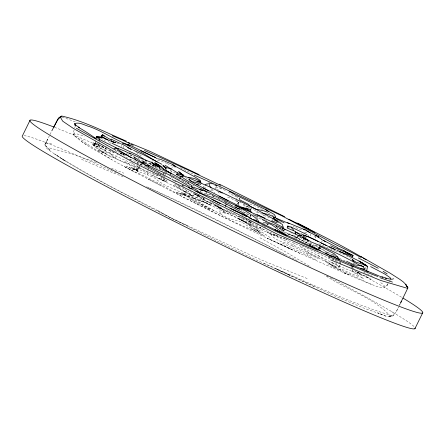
<?xml version="1.0" encoding="UTF-8"?>
<svg xmlns="http://www.w3.org/2000/svg" width="445" height="445" viewBox="0 0 445 445"><rect width="100%" height="100%" fill="white"/><g stroke="black" fill="none" stroke-linecap="round" stroke-linejoin="round"><path stroke-width="0.33" stroke-dasharray="2.23 1.67" d="M246.035 208.722L246.063 206.146L243.498 204.839L244.761 207.103M188.619 190.977L188.58 192.084L184.286 188.686M139.619 166.775L137.794 170.947L136.326 169.773L131.158 167.12L137.794 170.947L137.444 164.194M137.472 163.599L137.522 162.414L135.347 160.795M148.196 168.75L148.252 167.504M250.869 210.819L250.997 208.254L246.063 206.146L247.848 206.269M148.118 169.907L147.684 174.907L153.875 177.483L159.749 182.038L166.03 185.654L186.043 194.476L190.076 195.683M163.148 174.635L163.293 172.905M365.584 269.514L365.846 266.855M123.554 145.604L123.365 147.545L121.646 146.466L121.496 145.226M220.108 206.958L219.73 210.173L220.269 213.906L221.154 214.518L227.807 218.133L241.941 222.233L257.243 232.34L264.569 235.878L251.837 228.975L250.023 225.226L249.851 223.635L251.653 220.737M319.193 248.538L319.382 247.403M319.071 248.811L319.577 246.269M165.301 174.885L165.579 173.544M250.123 216.481L250.374 215.33M330.463 264.708L338.567 267.122L339.513 264.87M322.308 241.596L321.346 241.023M339.958 265.081L339.407 267.006L340.859 270.221L339.335 269.987L331.208 266.182M74.76 127.843L75.233 126.213M263.101 215.942L263.473 214.662M250.179 216.431L250.552 215.191M357.752 273.992L358.253 272.329M74.109 130.018L73.609 131.648L73.859 134.518L76.696 133.845L84.606 136.164M340.141 264.441L340.686 262.728M352.551 269.036L353.007 271.928L363.526 278.826L361.774 277.491L361.184 275.093L361.568 273.925M180.053 186.099L179.619 187.406L183.752 188.263L182.061 187.317M317.841 255.386L325.779 261.087L335.869 267.039L281.318 238.787L267.206 232.262L275.322 235.783L254.657 226.9L238.865 218.64L250.274 225.626L248.004 223.74C251.308 227.896 256.565 228.975 260.18 232.702L257.522 230.56L256.459 227.306L257.054 225.515M148.357 172.838L133.094 163.888L107.64 152.346L102.122 149.014L98.401 145.637L99.419 142.584M319.154 248.827L319.566 247.581M165.924 172.543L166.269 171.542M237.941 204.121L238.553 202.353L231.339 198.498L226.755 196.879M94.724 143.462L93.088 142.895L102.573 146.628L98.44 144.553L93.088 142.895L94.663 143.624L95.692 142.606M235.672 208.833L236.206 207.342L241.652 211.108M100.526 150.343L96.126 147.896L93.906 145.031L95.847 140.737M192.145 197.602L205.546 205.963L220.269 213.906L223.546 212.46L224.697 209.339M250.229 216.431L250.707 215.18M150.377 165.178L151.3 162.764M151.828 161.535L152.351 160.311M384.029 287.008L384.447 286.04L382.973 284.255L379.724 281.963M271.862 221.382L272.685 219.507M281.457 231.083L282.464 228.98M385.815 316.161L377.738 312.829C382.739 314.904 388.307 318.37 393.73 315.433L396.378 311.5L398.648 306.811M140.715 164.7L141.271 163.537M318.898 248.566L319.983 246.341M49.445 135.697L44.856 144.847L50.402 150.788L44.856 144.847L47.832 139.079L44.856 144.847L46.436 148.007L49.773 150.766L65.348 161.079L82.203 171.069L103.824 183.029L157.942 211.442L218.834 241.935L249.05 256.604L336.025 296.537L363.287 307.901L382.177 314.615M50.04 134.485L51.537 131.447M396.378 311.5L398.453 307.278M399.315 305.526L400.728 302.65L399.221 305.654M244.11 218.734L241.941 222.233M236.623 198.559L237.58 196.768L239.966 199.204M139.73 166.13L138.807 167.765L136.081 169.962L131.625 168.282L137.132 169.968L138.078 171.42L147.684 174.907M389.92 316.556L390.271 315.933C372.699 297.132 345.949 289.372 324.872 275.249M387.957 283.804C386.538 288.833 380.581 287.848 376.809 286.447C365.434 282.041 354.075 277.491 343.034 272.296L348.691 274.927L301.599 254.145L267.139 238.131L300.191 253.45M193.314 195.845L194.365 194.031M320.027 248.955L321.251 246.875M117.953 153.33L114.871 158.637L109.57 152.529L100.459 151.456L97.366 150.11L106.16 153.386L100.459 151.456L166.002 181.916L157.975 178.072L185.821 192.229L179.179 188.513M388.168 283.521L386.399 286.419L386.366 284.967M257.455 224.319L258.167 223.179M389.297 281.451L390.243 279.994M236.345 206.78L235.744 207.676L240.194 208.844M93.906 145.031L94.385 144.319L100.971 148.558L105.704 150.799L105.454 147.94L105.704 150.799L102.606 146.327M264.002 229.381L259.908 228.051L260.553 227.128M187.034 190.037L184.975 192.835L182.133 195.121L175.469 192.023L180.82 193.864L184.302 194.281L186.36 193.836L180.82 193.864L178.873 193.453L184.302 194.281L182.133 195.121C187.512 195.005 192.418 197.775 197.786 197.858M270.438 233.97C275.577 241.663 285.056 241.785 292.387 245.963L294.685 242.887M106.594 146.945L105.421 148.396L101.499 146.077M141.994 164.127L140.653 164.494L141.488 163.51M293.9 237.68L295.474 235.945L296.415 236.323L297.61 236.1M237.179 203.832L238.553 202.353M161.563 171.731L162.915 170.279L157.263 168.672L147.896 161.986M295.953 238.025L297.644 236.234M203.243 186.828L204.238 185.927M216.604 189.214L214.279 188.163L216.876 186.349M210.596 190.894L211.965 189.692M201.852 199.11L209.439 202.458L211.114 201.073M111.072 151.289L109.57 152.529L113.408 156.979L119.583 160.55L127.965 163.526L153.297 174.117L160.133 176.582M137.132 169.968L136.081 169.962L139.074 167.81L137.371 165.968M258.484 231.311L257.522 230.56L256.893 231.033L254.523 229.231M136.081 169.962L139.074 167.81M211.82 196.412L212.766 195.756L214.624 197.597M234.665 207.07L235.811 206.358M314.587 236.061L315.605 237.708L316.729 237.024M296.059 238.153L298.172 236.868L295.953 238.142M295.875 238.197L298.706 236.957M111.028 142.789L110.049 143.251L109.492 141.961L107.607 140.103M212.977 196.818L214.173 196.295L214.852 197.052M354.231 262.945L353.402 263.256L355.911 264.747M268.507 224.113L266.928 224.675L268.741 224.069M140.653 164.494L141.849 164.133M237.257 200.701L238.214 202.247L239.432 201.885M162.887 177.644L161.19 178.139L160.868 176.904M259.908 228.051L260.72 227.818C251.97 227.79 244.972 221.048 237.085 218.178L247.32 223.095L202.942 201.418L210.485 205.223L199.944 200.406M267.206 224.43L268.302 224.124M183.896 194.521L186.36 193.836M155.277 165.34L151.751 165.929L153.72 165.735L152.513 165.735M338.567 267.122L339.407 267.006L337.115 265.17M243.938 212.921L246.447 212.627M45.496 143.551L47.771 143.318L51.514 143.869M204.416 187.818L205.629 187.784M94.385 144.319L91.72 144.364L97.399 146.555L93.422 144.942L100.971 148.558M189.715 194.243L191.956 196.201L189.715 194.243L193.597 196.735L183.746 191.061M306.8 232.296L304.736 232.118L305.682 233.024M236.718 208.471L240.1 208.861M301.549 229.448L298.951 229.125L293.199 226.266M336.815 263.262L330.696 262.472L338.812 266.038M246.814 214.334L248.866 214.629M151.623 166.235L152.802 166.413M203.137 198.014L204.411 198.225M255.819 211.915L260.414 212.688M157.569 160.345L160.339 160.89L166.608 163.321M62.183 117.308L64.481 117.775L76.735 122.447M236.963 196.634L233.886 195.989L227.462 191.433M49.64 148.007L70.227 153.38L96.587 162.609M176.659 184.875L174.351 184.352L174.368 184.809L178.712 187.79L203.515 201.296M285.874 239.215L287.581 239.599M194.448 192.796L195.911 194.977L199.449 195.783M94.663 143.624L98.44 144.553L115.5 153.258M153.419 166.569L157.107 167.476M162.208 175.53L164.177 176.02M256.203 217.933L258.706 218.556M189.826 196.406L182.951 194.454C192.613 198.476 202.876 200.884 212.371 205.379M203.109 198.086L204.327 198.431M240.189 208.749L236.195 207.598L231.25 205.334L225.37 201.846M213.2 184.681L214.395 185.025M204.066 193.325L209.634 194.938M215.853 187.256L222.011 189.047L226.928 191.094M333.288 255.775L335.825 256.554M165.54 172.337L167.448 172.938M157.663 175.391L155.038 174.557L150.41 171.776M254.434 215.486L258.267 216.704M162.948 173.055L164.889 173.678M253.383 215.113L258.373 216.715M262.583 219.641L266.227 220.82M294.757 235.889L284.166 232.056L279.883 229.564M181.655 185.632L183.585 186.277M266.249 223.596L267.451 224.002M182.133 185.482L183.273 185.877M303.234 239.521L311.072 242.241M209.439 202.458L215.452 204.572L223.507 210.39L214.045 205.206M175.458 167.259L172.866 166.347L171.275 169.039L171.036 172.482M283.526 232.368L291.987 235.605L287.197 233.447L299.785 239.193L311.088 245.045M361.184 275.093L355.727 273.002L352.679 271.072M257.494 225.459L248.972 221.693L246.13 219.435L251.853 222.978C240.289 216.504 227.3 213.149 216.264 205.662L215.591 205.306L223.551 209.934C214.718 204.244 204.661 200.845 195.911 194.977M237.224 208.399L242.264 210.212M199.477 200.328L192.863 197.914L204.984 202.709M159.171 173.878L161.769 174.868M358.386 276.467L350.738 273.564L341.949 269.219M123.115 176.71L111.717 172.315L81.235 159.188M249.856 203.905L257.138 206.78L262.467 209.584M111.372 168.277L123.855 173.188M351.7 271.161C333.466 264.347 316.734 254.345 299.084 246.191M307.172 278.559L265.348 261.638L250.274 254.957L172.949 218.901L156.568 209.951L113.336 188.029L88.672 174.473L61.071 158.253L54.696 154.07L65.348 161.079L61.071 158.253M326.541 247.314L335.035 250.713M359.404 273.013L354.465 270.705M126.519 153.553L132.766 156.189M157.319 173.127L158.554 173.628M300.269 237.491L302.022 238.209M129.895 159.221L141.449 163.938M163.871 178.006L164.767 179.774L164.4 179.524L167.086 181.104L161.19 178.139L160.957 175.792M269.47 217.716L265.871 216.214L242.319 203.549M255.747 231.283C231.623 221.738 208.688 209.623 185.409 198.259C168.31 188.914 151.673 178.567 133.528 171.319C116.774 162.981 100.52 153.553 85.34 142.595C81.908 139.079 75.9 139.018 73.586 134.401L74.749 132.215L73.859 134.518L73.586 134.401C84.066 145.61 98.807 151.656 111.717 159.538M223.496 211.62L271.767 233.002L278.186 236.384M248.972 221.693L250.941 222.539L249.829 221.232M301.187 246.335L286.113 239.627M335.641 250.952L344.808 254.929L351.378 258.729M244.01 218.356C225.626 210.58 207.042 202.965 190.493 191.667M244.622 218.617L246.452 219.413M263.896 263.368C306.533 281.279 347.962 302.639 392.418 315.822L388.379 316.606L393.73 315.433L394.014 314.548L391.789 311.478M149.793 163.432L152.179 164.478M115.16 150.833L119.61 152.785M146.566 186.761C193.514 207.815 239.538 230.922 285.078 254.835M116.779 142.923L120.322 144.486M237.663 208.177L235.121 207.059L243.899 211.086M137.689 158.37L164.333 170.441M242.792 211.748L250.268 215.363M152.24 175.13L166.758 181.721M211.737 202.386L216.003 204.305M216.609 204.578L217.833 205.128L223.818 210.018L230.983 213.556M217.188 189.475L220.097 190.788M185.493 192.101L190.076 194.27L189.837 191.979M120 152.952L126.569 155.939M367.008 273.881L372.788 276.512M187.618 225.682L171.653 218.417L156.568 209.951M185.254 177.544L187.545 178.595M339.657 258.456L345.81 261.271M288.199 274.543L290.029 275.377L275.477 268.624L314.27 286.669M318.87 243.793L325.951 247.042M169.489 174.318L178.044 178.295M252.259 213.9L259.524 217.282M260.13 217.561L264.369 219.535M301.988 245.824L306.277 247.821M290.479 249.022C234.22 223.162 178.779 195.578 124.161 166.408L133.528 171.319M306.883 248.099L330.374 259.112M327.704 263.829L371.658 284.616M255.608 216.609L266.739 221.821M175.519 173.016L170.952 170.863L169.584 169.445M178.645 178.579L180.442 179.424M328.315 252.632L335.002 255.792M192.49 185.109L195.583 186.583M266.588 221.688L262.238 219.608L266.466 221.699M328.271 256.843L330.118 257.727M331.97 258.612L340.375 262.65M280.205 243.738L291.809 249.356M180.32 167.732L193.542 174.307M264.97 219.83L266.766 220.703M190.41 199.215L199.894 203.832L210.39 209.756L199.894 203.832M121.407 153.386L124.472 154.888M166.007 171.681L163.12 170.263L165.49 171.425M226.149 209.79L235.867 214.557M167.198 163.554L172.298 166.068M241.502 214.701L243.326 215.608M336.014 256.748L328.343 252.938L299.335 236.907M357.04 272.118L360.011 273.614L357.085 272.14M315.739 259.813L281.602 242.575M100.887 137.9L105.448 141.182M212.07 195.338L216.798 197.697M209.239 193.992L212.766 195.756M173.116 185.137L180.197 188.747M165.317 176.971L152.563 170.224L145.843 166.152M290.568 232.373L292.32 233.28M296.999 235.7L298.751 236.607M325.712 252.131L328.582 253.611M310.471 244.728L292.098 235.249L309.614 244.4M217.388 197.992L225.932 202.403L224.197 201.324M225.231 201.602L231.233 204.717L232.941 206.563M359.354 273.291L371.136 279.327L364.399 275.55M306.627 252.716L317.663 258.439M276.095 226.511L285.045 231.161L275.878 226.232M363.515 272.106L366.43 273.619M235.227 207.409L223.04 200.723M149.62 179.691L148.241 178.968L161.646 185.999M292.387 245.963L302.472 251.253L310.588 256.225M177.31 178.912L179.029 179.819M319.076 258.011L308.669 252.526L302.411 247.865M279.221 221.677L282.041 223.173M223.546 212.46L226.816 214.195M213.95 210.746L186.422 195.906L199.427 205.028M261.743 225.142L263.468 226.071M182.517 185.114L184.297 186.066M194.732 193.731L202.497 197.908L195.294 194.031L199.761 196.712L197.697 195.088M259.952 237.78L284.845 251.453L310.933 267.05M249.851 223.635L254.501 226.227M171.809 175.313L176.587 177.983M275.817 226.244L283.51 230.577L280.795 228.774M129.912 154.582L132.905 156.267M261.354 232.93L253.044 228.124M239.215 216.559L238.331 216.059L243.765 219.19M124.661 161.452L131.353 165.251M239.343 201.846L241.724 203.209M264.063 226.41L265.837 227.428M340.859 270.221L332.882 265.76L325.779 261.087M131.086 160.217L124.227 156.078M189.325 185.487L190.365 186.105M268.363 212.933L273.069 215.736L272.774 214.635M258.578 229.865L270.315 237.658M314.365 246.53L309.675 243.626L315.705 247.381M200.456 191.667L202.503 192.941M181.488 180.342L185.793 183.023M136.331 152.579L141.26 155.667M111.3 157.263L101.477 151.05L93.456 145.27M351.272 267.161L352.935 268.224M315.772 244.867L328.215 253.071M81.407 141.399L88.182 145.821M219.441 187.295L222.011 189.047M351.939 267.412L354.609 269.264M187.223 184.008L182.567 180.637M333.433 254.24L334.512 255.041M120.172 153.063L123.654 155.733M159.065 168.054L161.602 170.096M315.327 245.095L318.826 248.455M256.209 229.409L257.522 230.56M307.573 234.838L308.519 235.739M218.645 198.631L220.536 200.461M108.024 140.754L108.997 141.699M95.213 142.478L98.401 145.637M202.876 197.992L204.717 199.905M217.694 191.456L219.48 193.314M97.082 143.129L98.44 144.553M239.054 198.12L239.994 199.132M249.167 220.475L250.941 222.539M154.671 165.651L157.263 168.672M255.552 226.244L256.459 227.306M206.224 193.202L207.698 195.021M177.549 184.803L179.619 187.406L178.784 185.515M145.854 166.447L146.628 167.42M211.781 189.058L214.501 192.685M131.764 162.047L137.794 170.947M318.197 247.537L319.098 249.105M171.62 177.205L172.221 178.317M163.154 178.15L163.688 179.163M310.137 233.775L311.272 236.968M236.529 199.766L238.314 204.65M352.518 270.265L353.007 271.928L352.757 270.143M314.926 235.082L315.605 237.708M366.407 275.672L366.708 277.001M170.63 173.945L170.858 175.007M161.196 168.249L161.585 170.201M339.958 261.855L340.219 263.701M200.333 190.627L200.484 191.945M238.214 202.247L238.476 204.661M23.991 135.669A218.723 9.924 26.1 0 1 117.041 173.177M148.524 187.695A218.723 9.924 26.1 0 1 297.004 260.436M326.636 275.822A218.723 9.924 26.1 0 1 330.707 277.964M331.28 278.264A218.723 9.924 26.1 0 1 414.217 326.78M54.613 127.315A218.723 9.924 26.1 0 1 115.377 153.258M137.143 163.17A218.723 9.924 26.1 0 1 139.024 164.033M140.281 164.617A218.723 9.924 26.1 0 1 159.343 173.472M328.393 257.026A218.723 9.924 26.1 0 1 336.654 261.36M355.41 271.339A218.723 9.924 26.1 0 1 401.924 297.438M285.301 239.087L273.447 234.482L285.301 239.087M138.078 171.42L126.391 166.252L138.078 171.42M124.522 155.032L120.25 153.063L124.511 155.027"/><path stroke-width="0.67" d="M191.723 186.883L191.773 185.682L191.216 185.142L187.784 183.223M274.454 219.897L273.936 217.243L289.194 223.64M96.203 138.862L96.42 136.915L98.601 136.76L102.005 137.333L107.54 139.741M182.611 176.337L182.812 175.169L177.65 172.916L164.934 165.201M366.697 270.744L367.509 266.522L366.713 265.531L362.809 263.323L365.94 265.454M225.504 206.424L226.177 203.977C216.609 198.398 206.007 195.45 195.811 191.356M363.76 269.809L364.383 268.975L363.593 266.766L360.528 265.76L353.753 264.747L346.527 261.215M352.446 257.093L353.074 255.441L343.34 250.502M179.747 178.823L180.77 176.448L184.063 176.309L186.205 176.771L210.63 187.323L222.272 193.063M401.29 301.504L400.7 302.689L407.909 287.87L405.618 284.283L403.281 281.924L399.827 279.377L390.293 273.28L360.678 256.392M250.218 209.823L250.168 209.339L246.046 208.455M353.675 260.753L353.458 261.198L352.345 259.368L353.675 260.753L356.078 262.188M30.082 120.183L22.4 135.87A218.723 9.924 26.1 0 0 216.559 242.303A218.723 9.924 26.1 0 0 415.063 327.982M414.918 328.694L422.6 313.007M51.831 130.841L58.134 118.898L58.996 117.641L61.9 116.078C84.405 121.101 105.276 132.299 126.48 141.182M54.051 126.458C56.259 122.809 57.522 117.691 61.9 116.078L58.134 118.898M101.922 135.975L102.778 134.779L104.358 136.092M148.496 167.042L149.225 165.646L147.618 164.472L145.443 163.048L142.75 162.03L141.822 162.381L133.678 156.601L136.126 160.3M272.996 218.946L273.936 217.243M245.601 216.248L246.252 215.341L251.709 218.784M180.592 176.582L176.348 174.423L177.65 172.916M205.312 185.037L206.23 184.124L207.993 183.868M111.834 141.771L111.345 140.097L102.478 134.902L101.388 135.953L106.566 139.329M113.959 148.975L115.338 147.901L119.711 149.108L125.69 151.511M393.502 278.659L392.879 279.093L390.916 279.249L385.331 278.164M190.749 188.947L192.563 187.896L196.924 190.238L201.045 193.497L199.788 193.241M102.478 134.902L101.488 135.441L101.638 136.515M75.105 125.551L74.71 123.577C79.777 121.746 85.067 125.635 89.946 126.742C103.412 131.731 115.344 140.003 128.766 145.165M142.45 163.949L145.443 163.048M141.822 162.381L144.258 161.763L142.75 162.03M197.391 181.727L199.861 181.16L200.745 181.566L200.183 180.364L194.843 176.882L172.816 164.923L175.263 166.308L172.571 164.422L160.439 159.293L157.83 158.848M298.211 235.989L301.204 235.438L306.349 238.17M263.145 222.912C271.639 221.666 277.391 230.21 284.288 233.797M287.37 226.794L290.924 226.95L294.323 231.038L287.203 228.051L287.37 226.794L289.155 226.722L287.776 225.832M122.319 143.329L123.71 143.362M196.657 184.697L198.548 184.809M118.342 148.891L99.152 139.318L96.42 136.915L102.005 137.333L100.692 137.116M360.367 268.635L364.383 268.975M128.065 145.076L130.029 145.259L154.771 157.202L157.18 158.737M113.931 142.517L115.861 142.706L111.99 141.532L114.821 142.661L104.558 138.512M176.348 174.423L182.812 175.169M303.496 229.687L305.442 229.932L309.559 232.529M144.703 164.989L149.225 165.646L155.038 168.8L167.52 174.095L184.436 183.479L188.363 185.921L189.592 187.262M188.38 177.282L194.704 178.601L199.861 181.16L200.389 182.895M262.461 213.06L268.752 214.624L275.377 217.516L275.767 216.965L274.265 214.451L266.232 209.879L236.701 195.589M96.42 136.915L100.247 137.644L99.152 139.318L99.257 140.626M235.144 205.468C242.503 208.444 249.3 213.2 255.664 217.989M192.813 181.805L196.79 182.606L200.739 184.547M78.314 127.298C84.127 130.429 89.907 134.412 95.464 138.228M212.36 183.891L208.755 183.012L209.784 185.954L211.119 188.024M124.244 143.813L130.029 145.259M356.528 262.3L366.713 265.531M199.555 189.603L204.795 191.05L207.02 192.518M214.996 185.198L216.793 185.721M351.311 254.924L353.074 255.441L352.29 256.576L349.403 255.018L339.151 251.431M252.871 219.324L256.559 220.492M277.28 222.8L271.645 220.865M381.966 276.751L386.599 278.297M266.933 221.799C281.168 227.334 295.124 233.708 308.763 240.6L302.617 237.53L310.883 241.552M379.93 277.674L392.451 282.108M267.812 212.282L263.59 210.774L255.953 209.156L250.229 206.43L248.282 204.194L239.265 199.61M305.442 229.932L287.487 222.634M379.974 276.317L382.856 277.396M121.352 143.985L123.966 144.97L130.886 149.197M202.297 190.276L190.749 186.377L192.563 187.896M164.717 166.797L170.991 169.183M111.956 143.251L137.071 154.91L145.148 159.944L152.073 162.625L162.881 168.099L163.983 169.829M180.77 176.448C212.805 197.48 249.2 210.224 283.281 227.395L282.364 224.397L274.203 219.786M311.283 242.024C328.221 248.744 344.675 256.804 360.528 265.76M300.814 233.764L314.426 239.527L330.118 247.259M337.26 247.821L343.562 250.463L345.181 251.592M379.396 276.1C361.312 268.569 342.95 261.682 325.267 253.166M330.746 259.891L380.608 280.433L407.681 288.399M112.285 135.753L122.642 140.119L133.227 145.387M128.143 142.339L129.996 143.123M131.231 143.646L150.243 151.467L199.154 174.651M144.369 150.488C169.984 161.563 195.349 173.227 220.486 185.354M254.59 220.192L260.815 222.823L286.919 235.589L274.966 229.77L311.233 246.441L328.327 254.796M330.518 245.796L344.358 251.892M353.291 266.867L277.469 234.265L232.501 211.436L140.014 165.668L126.23 158.52L73.347 128.405L62.712 121.185L60.965 118.22L60.77 116.479M194.142 175.052L220.147 186.644L281.846 215.797L334.056 243.81L352.345 252.743L360.65 257.299M211.848 199.421L220.175 203.582M257.049 214.601L264.97 218.139M129.384 152.974L143.373 159.399M363.343 264.647L367.509 266.522M144.492 152.563L155.622 157.636M127.698 147.684L132.376 149.815M133.544 150.349L143.173 154.587L161.936 164.316M317.858 250.296L277.741 232.257L248.455 217.599M321.312 239.382L337.299 247.431M329.244 246.897L335.775 249.895M347.612 252.999L350.048 254.123M366.374 270.877L368.149 271.695M219.702 191.472C239.171 200.578 258.534 210.023 276.979 221.087M321.346 239.037L317.291 236.684M331.308 247.848L334.918 249.534M299.429 233.753L294.996 231.678L295.83 233.964M110.972 139.029L120.589 143.624M218.962 196.184L248.466 210.524M247.081 216.298L232.579 209.473L247.342 216.57L218.067 202.258M336.826 256.659L338.044 257.232M290.924 226.95L306.961 234.615M282.959 227.245L283.281 227.395M140.854 150.827L143.885 152.273M125.902 151.701L130.09 153.714M370.574 266.588L385.025 274.165L390.12 277.641L390.871 279.026M117.269 150.388L125.229 154.226L170.763 178.684M219.413 184.208L284.639 216.704M309.737 245.362L320.294 250.479M336.809 250.118L358.57 260.776L363.32 263.568M320.945 242.903L326.28 245.501M306.544 230.716L318.915 237.146L315.694 235.338M358.358 257.95L378.272 268.257M226.177 203.977L241.457 212.015L246.252 215.341M175.352 180.804L218.2 202.325M228.079 200.606L203.115 187.873M309.781 229.537L297.772 223.429C319.332 234.526 341.265 244.989 362.119 257.394M299.685 224.692L304.58 227.161M309.47 229.637L314.765 232.501M288.872 219.196L296.665 223.162M296.859 222.928L308.602 228.941M154.46 164.733L159.872 167.498L152.757 163.816M329.539 255.419L331.964 256.659M230.015 208.305L232.996 209.829M318.075 241.457L308.424 236.645L303.384 235.466L304.413 236.189M208.772 190.944L190.493 181.098M348.151 253.611L345.442 252.187L350.56 254.996M229.464 191.561L233.525 193.709L236.056 195.616M319.477 246.002L334.34 253.789L337.844 257.399M284.188 222.906L276.395 218.679M126.141 144.614L143.401 153.536L157.191 162.013M331.697 255.658L339.702 260.008M115.967 150.277L76.301 128.216M171.926 179.335L175.408 181.287M94.151 137.416L95.325 138.078M163.493 169.167L188.969 183.073M155.7 163.304L162.164 167.059M282.163 228.012L285.162 229.765M363.276 258.083L366.101 259.758M171.592 173.912L166.602 170.924L171.036 173.711M159.054 165.306L154.788 162.737L160.25 166.085M79.544 127.559L75.005 124.834L75.733 125.874M301.204 235.438L294.996 231.678L295.814 233.864M115.338 147.901L131.053 157.691M274.515 218.845L278.475 221.376M265.765 209.684L268.624 211.52M383.139 271.305L387.211 273.92M360.617 265.081L363.526 266.956M323.304 240.294L325.573 241.819M192.145 181.627L188.808 179.229L189.987 180.42M190.26 188.585L188.719 187.334M181.338 173.65L178.656 171.659L184.024 175.642L182.411 174.446M145.148 159.944L146.794 161.168M352.084 259.524L353.914 260.931M200.322 182.305L201.212 183.029M250.813 211.881L246.797 208.588L241.674 207.209L242.614 208.093M255.947 218.562L257.9 220.236L258.884 222.033M152.073 162.625L153.803 164.644M406.252 285.417L407.114 286.48M251.453 212.243L250.368 210.858L250.168 209.339M338.283 257.855L339.468 259.452M406.58 285.651L405.618 284.283L407.909 287.87M165.907 168.321L162.92 165.462L166.163 168.288L165.651 167.937L166.163 170.941M74.71 123.577L75.884 125.802M162.881 168.099L162.898 169.189M402.959 298.061A218.723 9.924 26.1 0 1 221.693 225.37A218.723 9.924 26.1 0 1 53.995 127.075M377.861 276.54A190.911 11.581 26.6 0 1 350.966 265.515M363.187 263.535L359.148 261.182L363.187 263.535"/></g></svg>
